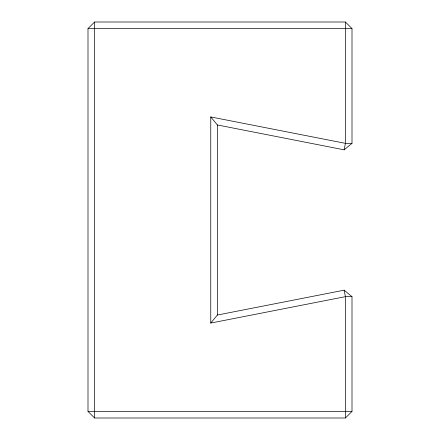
<?xml version="1.0" encoding="UTF-8"?>
<svg xmlns="http://www.w3.org/2000/svg" width="440" height="440" viewBox="0 0 440 440"><rect width="100%" height="100%" fill="white"/><g stroke="black" fill="none" stroke-linecap="round" stroke-linejoin="round"><path stroke-width="0.66" d="M210.76 323.059L210.76 116.936L345.4 143.347L352 143.347L352 28.6L345.4 22L94.6 22L88 28.6L88 411.4L94.6 418L345.4 418L352 411.4L352 296.659L344.13 290.186L217.36 315.04L210.76 323.059L345.4 296.659L352 296.659M217.36 315.04L217.36 124.955L210.76 116.936M217.36 124.955L344.13 149.82L345.4 143.347L345.4 22M344.13 149.82L352 143.347M88 28.6L352 28.6M88 411.4L352 411.4M344.13 290.186L345.4 296.659L345.4 418M94.6 22L94.6 418"/></g></svg>
